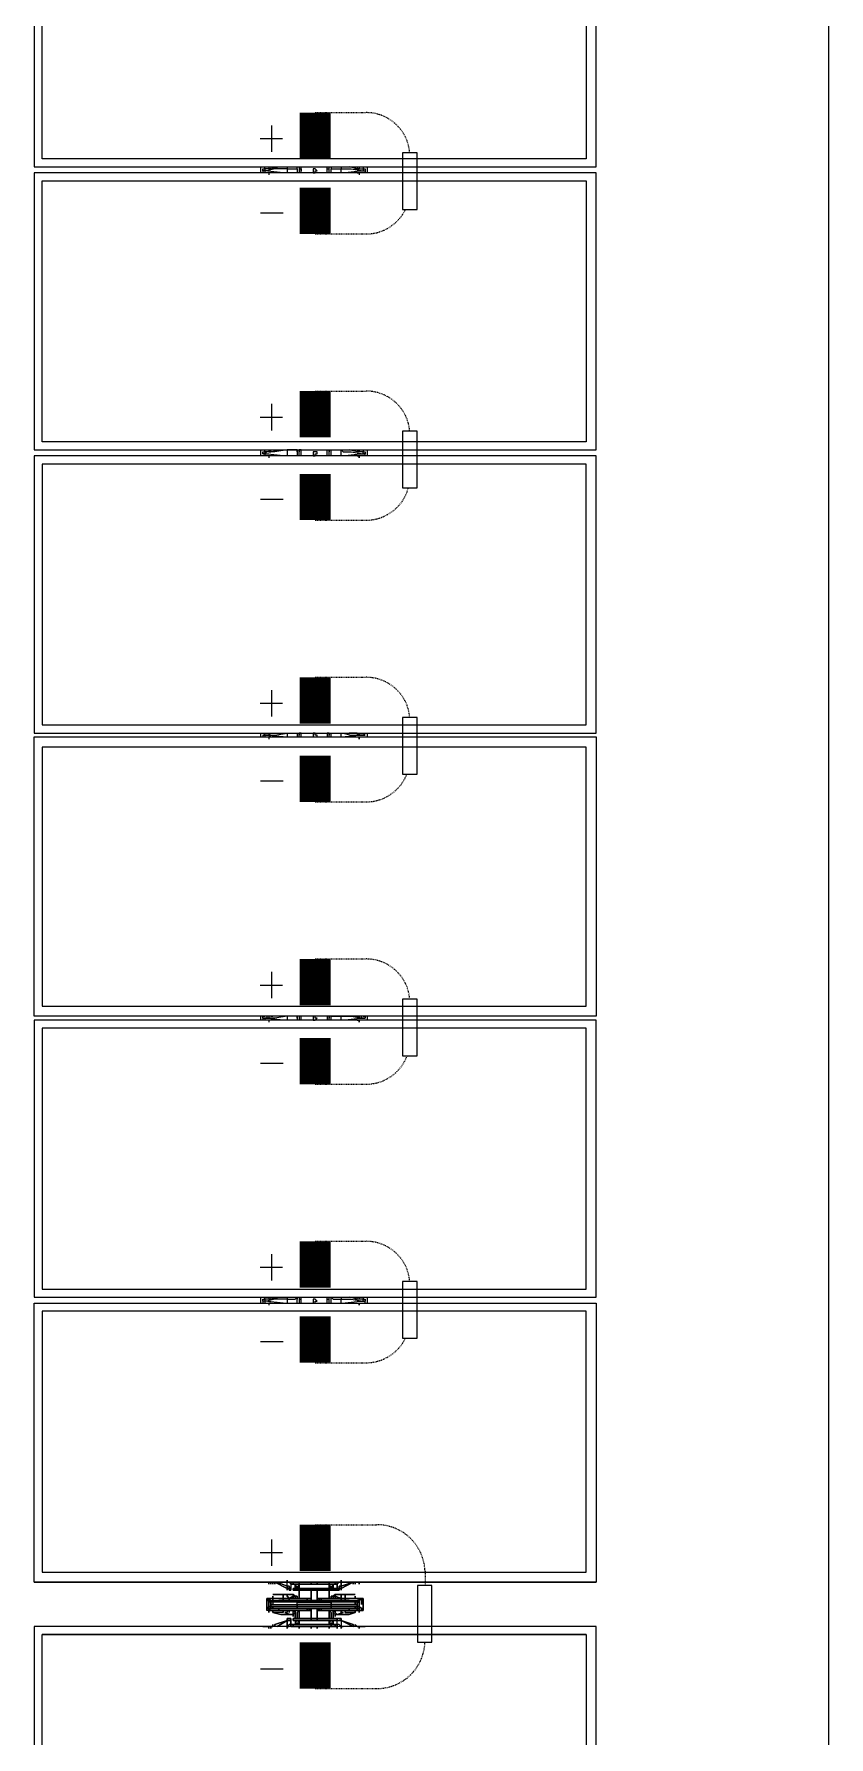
# Model space of a CAD drawing. Header units: feet. Extents: x -13743 to 68376, y -48 to 67763.
# Drawn here: x 1150 to 1278, y 65699.2 to 65973.5 of the extents above; entities that cross this region are included whole.
import ezdxf
from ezdxf.lldxf.tags import DXFTag

# ---------------------------------------------------------------- set-up
doc = ezdxf.new("R2010")
doc.units = ezdxf.units.FT
doc.header["$MEASUREMENT"] = 0
doc.linetypes.add('HIDDEN', pattern=[0.375, 0.25, -0.125])
for name, color, linetype in [('E-DC HARNESS-NEG', 170, 'DC HARNESS CABLE'), ('E-HARN-COMP', 8, 'Continuous'), ('E-TRNK-CABL-NEG', 6, 'HIDDEN'), ('E-TRUNK-CABLE-POS', 6, 'HIDDEN'), ('Polarity-Text', 7, 'Continuous')]:
    doc.layers.add(name, color=color, linetype=linetype)
doc.styles.get("Standard").update_dxf_attribs({"font": 'arial.ttf'})
tags = doc.linetypes.add('DC HARNESS CABLE', pattern='A,0.5,-0.2,["DH",Standard,S=0.1,R=0,X=-0.1,Y=-0.05],-0.2', length=0.9).pattern_tags.tags
tags[6] = DXFTag(74, 10)

# ---------------------------------------------------------------- blocks, each defined once
blk = doc.blocks.new('A$Cc93f9aa1')
at = {"lineweight": 5}
for points in [[(2.8982, 0.4666), (2.6682, 0.4666), (2.6682, 0), (2.8982, 0)], [(2.9032, 0), (3.1332, 0), (3.1332, 0.4666), (2.9032, 0.4666)], [(3.1382, 0), (3.3682, 0), (3.3682, 0.4666), (3.1382, 0.4666)], [(3.6032, 0.4666), (3.6032, 0), (3.3715, 0), (3.3715, 0.4666)], [(3.8365, 0.4666), (3.6065, 0.4666), (3.6065, 0), (3.8365, 0)], [(4.0732, 0), (3.8415, 0), (3.8415, 0.4666), (4.0732, 0.4666)], [(4.1098, 0), (4.3398, 0), (4.3398, 0.4666), (4.1098, 0.4666)], [(2.6749, 0.4583), (2.8915, 0.4583), (2.8915, 0.0067), (2.6749, 0.0067)], [(2.9099, 0.4583), (3.1265, 0.4583), (3.1265, 0.0067), (2.9099, 0.0067)], [(3.3615, 0.0067), (3.3615, 0.4583), (3.1449, 0.4583), (3.1449, 0.0067)], [(3.5949, 0.4583), (3.3799, 0.4583), (3.3799, 0.0067), (3.5949, 0.0067)], [(3.8298, 0.0067), (3.8298, 0.4583), (3.6132, 0.4583), (3.6132, 0.0067)], [(4.0648, 0.0067), (4.0648, 0.4583), (3.8482, 0.4583), (3.8482, 0.0067)], [(4.1165, 0.4583), (4.3332, 0.4583), (4.3332, 0.0067), (4.1165, 0.0067)], [(3.3699, 0.275), (3.3699, 0.2733)], [(4.0732, 0.2667), (4.0732, 0.27), (4.0732, 0.275), (4.0732, 0.27)], [(4.0948, 0.2683), (4.0965, 0.2683), (4.0948, 0.2683), (4.0932, 0.2683), (4.0932, 0.27), (4.0948, 0.27), (4.0965, 0.27), (4.0948, 0.27), (4.0948, 0.2683), (4.0932, 0.2683), (4.0915, 0.2683), (4.0898, 0.2683), (4.0898, 0.27), (4.0882, 0.27), (4.0865, 0.27), (4.0882, 0.27), (4.0898, 0.27), (4.0898, 0.2683), (4.0915, 0.2683), (4.0915, 0.2667), (4.0915, 0.2467), (4.0898, 0.2467), (4.0898, 0.2183), (4.0882, 0.2183), (4.0882, 0.2467), (4.0882, 0.2183), (4.0898, 0.2183), (4.0898, 0.2467), (4.0915, 0.2467), (4.0915, 0.2667), (4.0898, 0.2667), (4.0915, 0.2667), (4.0915, 0.2683), (4.0898, 0.2683), (4.0882, 0.2683), (4.0882, 0.27), (4.0865, 0.27), (4.0865, 0.2733), (4.0865, 0.2717), (4.0882, 0.27), (4.0865, 0.27), (4.0882, 0.27), (4.0898, 0.27), (4.0915, 0.27), (4.0898, 0.27), (4.0882, 0.27), (4.0865, 0.2717), (4.0882, 0.2717), (4.0865, 0.2717), (4.0882, 0.2717), (4.0898, 0.2717), (4.0915, 0.2717), (4.0898, 0.2717), (4.0882, 0.2717), (4.0865, 0.2717), (4.0865, 0.2733), (4.0865, 0.27), (4.0882, 0.27), (4.0882, 0.2683), (4.0898, 0.2683), (4.0915, 0.2683), (4.0932, 0.2683), (4.0948, 0.2683), (4.0948, 0.27), (4.0932, 0.27), (4.0948, 0.2717), (4.0965, 0.2717), (4.0948, 0.2717), (4.0948, 0.2733), (4.0965, 0.2733), (4.0948, 0.2733), (4.0948, 0.2717), (4.0932, 0.27), (4.0948, 0.27), (4.0932, 0.27), (4.0915, 0.27), (4.0898, 0.27), (4.0915, 0.27), (4.0932, 0.27), (4.0948, 0.27), (4.0965, 0.27), (4.0965, 0.2733), (4.0948, 0.2733), (4.0898, 0.2733), (4.0865, 0.2733), (4.0882, 0.2733), (4.0865, 0.2733), (4.0898, 0.2733), (4.0948, 0.2733), (4.0965, 0.2733), (4.0965, 0.27), (4.0982, 0.27), (4.0965, 0.27), (4.0948, 0.27), (4.0932, 0.27), (4.0948, 0.27), (4.0965, 0.27), (4.0965, 0.2617), (4.0948, 0.2617), (4.0965, 0.2617), (4.0965, 0.2383), (4.0948, 0.2383), (4.0965, 0.2383), (4.0965, 0.2367), (4.0948, 0.235), (4.0965, 0.235), (4.0948, 0.235), (4.1032, 0.235), (4.1048, 0.235), (4.1032, 0.235), (4.1032, 0.23), (4.1032, 0.235), (4.0948, 0.235), (4.0965, 0.235), (4.0948, 0.235), (4.0965, 0.2367), (4.0965, 0.2383), (4.0965, 0.2617), (4.0965, 0.27), (4.0948, 0.27), (4.0965, 0.27), (4.0948, 0.27), (4.0932, 0.27), (4.0932, 0.2683)], [(4.0865, 0.2383), (4.0882, 0.2383), (4.0865, 0.2383), (4.0865, 0.2617), (4.0865, 0.27), (4.0865, 0.2617)], [(4.0965, 0.2717), (4.0948, 0.2717)], [(4.1098, 0.27), (4.1098, 0.2683), (4.1082, 0.2667), (4.1098, 0.2683), (4.1098, 0.27), (4.1098, 0.275)], [(4.0748, 0.2517), (4.0748, 0.25), (4.0732, 0.25), (4.0732, 0.2517), (4.0748, 0.2517), (4.0732, 0.2533), (4.0732, 0.255), (4.0765, 0.255), (4.0782, 0.255), (4.0732, 0.265), (4.0782, 0.255), (4.0765, 0.255), (4.0765, 0.2533), (4.0782, 0.2533), (4.0782, 0.2517)], [(4.0732, 0.2517), (4.0732, 0.25), (4.0748, 0.25), (4.0748, 0.2517), (4.0782, 0.2517), (4.0782, 0.2533), (4.0765, 0.2533), (4.0765, 0.255), (4.0732, 0.255), (4.0732, 0.2533), (4.0748, 0.2517)], [(4.0782, 0.2517), (4.0798, 0.2517), (4.0798, 0.2533), (4.0782, 0.2533), (4.0782, 0.255), (4.0798, 0.255), (4.0782, 0.255), (4.0782, 0.2533), (4.0765, 0.2533), (4.0782, 0.2533), (4.0782, 0.255), (4.0782, 0.2533), (4.0798, 0.2533), (4.0798, 0.2517), (4.0782, 0.2517), (4.0798, 0.2517), (4.0798, 0.215), (4.0782, 0.215), (4.0798, 0.215), (4.0798, 0.2517)], [(4.0832, 0.2667), (4.0832, 0.2583), (4.0832, 0.2567), (4.0832, 0.255), (4.0865, 0.255), (4.0832, 0.255), (4.0832, 0.2567), (4.0832, 0.2583), (4.0865, 0.2583), (4.0865, 0.2667), (4.0865, 0.2583), (4.0865, 0.255), (4.0848, 0.25), (4.0832, 0.25), (4.0832, 0.2567), (4.0832, 0.25), (4.0848, 0.25), (4.0865, 0.255), (4.0865, 0.2583), (4.0832, 0.2583)], [(4.0832, 0.2667), (4.0832, 0.25)], [(4.0832, 0.2517), (4.0832, 0.25), (4.0832, 0.26), (4.0832, 0.25)], [(4.0865, 0.2667), (4.0848, 0.2667)], [(4.0898, 0.2683), (4.0898, 0.2467), (4.0882, 0.2467), (4.0882, 0.2683)], [(4.0898, 0.2683), (4.0898, 0.2467), (4.0882, 0.2467), (4.0882, 0.2683)], [(4.0898, 0.2617), (4.0882, 0.2617)], [(4.0898, 0.2617), (4.0882, 0.2617)], [(4.0932, 0.2183), (4.0932, 0.2467), (4.0948, 0.2467), (4.0948, 0.2683), (4.0932, 0.2683), (4.0932, 0.2467), (4.0915, 0.2467), (4.0915, 0.2183), (4.0932, 0.2183), (4.0932, 0.1967), (4.0915, 0.1967), (4.0898, 0.1967), (4.0915, 0.1967), (4.0932, 0.1967), (4.0948, 0.1967), (4.0932, 0.1967), (4.0948, 0.1967), (4.0932, 0.1967), (4.0932, 0.2183), (4.0915, 0.2183), (4.0915, 0.2467), (4.0932, 0.2467), (4.0932, 0.2683), (4.0948, 0.2683), (4.0948, 0.2467), (4.0932, 0.2467), (4.0932, 0.2183), (4.0948, 0.2183), (4.0948, 0.2467), (4.0948, 0.2183)], [(4.0948, 0.2667), (4.0932, 0.2667)], [(4.0965, 0.2617), (4.0948, 0.2617)], [(4.0965, 0.255), (4.0965, 0.2583), (4.0982, 0.2583), (4.0982, 0.2667), (4.0965, 0.2667), (4.0982, 0.2667), (4.0982, 0.2583), (4.0965, 0.2583), (4.0965, 0.2667), (4.0965, 0.2583), (4.0965, 0.255), (4.0982, 0.255), (4.0982, 0.2567), (4.0998, 0.2517), (4.0982, 0.2567), (4.0982, 0.255)], [(4.0965, 0.255), (4.0965, 0.25), (4.0965, 0.2483), (4.0982, 0.25), (4.0965, 0.2483), (4.0965, 0.25), (4.0982, 0.25), (4.0998, 0.2517), (4.0982, 0.25), (4.0965, 0.25)], [(4.0998, 0.25), (4.0998, 0.2617), (4.0982, 0.2667), (4.0998, 0.2617), (4.0998, 0.25), (4.0998, 0.2517)], [(4.0998, 0.25), (4.0998, 0.26), (4.0998, 0.25), (4.0982, 0.2483), (4.0998, 0.25), (4.1015, 0.25)], [(4.0998, 0.2567), (4.0998, 0.2583)], [(4.1048, 0.255), (4.1032, 0.255), (4.1048, 0.255), (4.1048, 0.2533), (4.1048, 0.255), (4.1032, 0.255)], [(4.1048, 0.215), (4.1032, 0.215), (4.1032, 0.2517), (4.1048, 0.2517), (4.1032, 0.2517), (4.1032, 0.255), (4.1032, 0.2517), (4.1048, 0.2517), (4.1032, 0.2517), (4.1032, 0.215)], [(4.1048, 0.2533), (4.1048, 0.255), (4.1082, 0.265), (4.1048, 0.255), (4.1098, 0.255), (4.1082, 0.2533), (4.1082, 0.2517), (4.1048, 0.2517), (4.1048, 0.2533), (4.1048, 0.255), (4.1098, 0.255), (4.1082, 0.2533), (4.1082, 0.2517), (4.1048, 0.2517)], [(4.0748, 0.215), (4.0748, 0.2133), (4.0748, 0.215), (4.0732, 0.215), (4.0732, 0.25), (4.0732, 0.215)], [(4.0748, 0.245), (4.0732, 0.245), (4.0748, 0.245), (4.0765, 0.245), (4.0782, 0.2467), (4.0782, 0.2483), (4.0765, 0.2483), (4.0748, 0.2483), (4.0748, 0.2467)], [(4.0765, 0.2483), (4.0748, 0.2467), (4.0765, 0.245), (4.0782, 0.2467)], [(4.0748, 0.2467), (4.0748, 0.2483), (4.0765, 0.2483), (4.0782, 0.2483), (4.0782, 0.2467), (4.0765, 0.245), (4.0748, 0.245)], [(4.0765, 0.2483), (4.0748, 0.2467), (4.0765, 0.245), (4.0782, 0.2467)], [(4.0765, 0.245), (4.0748, 0.245), (4.0748, 0.2467), (4.0748, 0.2483), (4.0765, 0.2483), (4.0782, 0.2483), (4.0782, 0.2467), (4.0782, 0.245), (4.0765, 0.245), (4.0782, 0.245), (4.0782, 0.2467), (4.0765, 0.2467), (4.0782, 0.2467), (4.0765, 0.2467), (4.0782, 0.2467), (4.0765, 0.2467), (4.0782, 0.2467), (4.0765, 0.2467), (4.0782, 0.2467), (4.0765, 0.2467), (4.0782, 0.2467), (4.0765, 0.2467), (4.0782, 0.2467), (4.0765, 0.2467), (4.0782, 0.2467), (4.0765, 0.2467), (4.0782, 0.2467), (4.0782, 0.2483), (4.0765, 0.2483), (4.0748, 0.2483), (4.0748, 0.2467), (4.0748, 0.245)], [(4.0782, 0.2467), (4.0765, 0.2467)], [(4.0798, 0.245), (4.0865, 0.245)], [(4.0848, 0.25), (4.0832, 0.25), (4.0848, 0.2483), (4.0832, 0.25), (4.0848, 0.2483)], [(4.0848, 0.2483), (4.0848, 0.2467), (4.0865, 0.2467), (4.0848, 0.2467), (4.0848, 0.2483), (4.0865, 0.2483), (4.0848, 0.2483), (4.0865, 0.2483)], [(4.0998, 0.25), (4.0982, 0.2483), (4.0965, 0.2483), (4.1032, 0.2483), (4.0965, 0.2483), (4.0982, 0.2483), (4.0998, 0.2483), (4.0982, 0.2483)], [(4.0965, 0.2483), (4.0982, 0.2483)], [(4.1032, 0.2467), (4.0982, 0.2467), (4.0965, 0.245), (4.1032, 0.245), (4.0965, 0.245), (4.0982, 0.2467)], [(4.1065, 0.2483), (4.1048, 0.2467), (4.1065, 0.245), (4.1082, 0.2467)], [(4.1048, 0.2467), (4.1048, 0.2483), (4.1065, 0.2483), (4.1082, 0.2483), (4.1082, 0.2467), (4.1065, 0.245), (4.1048, 0.245), (4.1048, 0.2467), (4.1048, 0.2483), (4.1048, 0.2467), (4.1048, 0.245), (4.1065, 0.245), (4.1082, 0.2467), (4.1082, 0.2483), (4.1065, 0.2483), (4.1048, 0.2483)], [(4.1065, 0.2483), (4.1048, 0.2467), (4.1065, 0.245), (4.1082, 0.2467)], [(4.1115, 0.2517), (4.1098, 0.2517), (4.1098, 0.25), (4.1098, 0.2517), (4.1082, 0.2517), (4.1098, 0.2517)], [(4.1082, 0.25), (4.1082, 0.2517), (4.1082, 0.25), (4.1098, 0.25), (4.1098, 0.215), (4.1082, 0.215), (4.1098, 0.215), (4.1098, 0.25)], [(4.1115, 0.245), (4.1098, 0.245)], [(2.9015, 0.235), (2.8999, 0.2333), (2.8999, 0.2317), (2.9032, 0.2317), (2.9032, 0.2333), (2.9015, 0.2333)], [(3.1365, 0.235), (3.1349, 0.235), (3.1349, 0.2317), (3.1382, 0.2317), (3.1382, 0.2333), (3.1365, 0.2333)], [(3.3715, 0.235), (3.3699, 0.235), (3.3699, 0.2333), (3.3682, 0.2333), (3.3682, 0.2317), (3.3699, 0.2317), (3.3715, 0.2317), (3.3715, 0.2333)], [(3.6049, 0.235), (3.6049, 0.2333), (3.6032, 0.2333), (3.6032, 0.2317), (3.6049, 0.2317), (3.6065, 0.2317), (3.6065, 0.2333)], [(3.8398, 0.235), (3.8382, 0.2333), (3.8382, 0.2317), (3.8415, 0.2317), (3.8415, 0.2333), (3.8398, 0.2333)], [(4.0748, 0.235), (4.0732, 0.235)], [(4.0748, 0.235), (4.0732, 0.235)], [(4.0748, 0.23), (4.0732, 0.23)], [(4.0748, 0.23), (4.0732, 0.23)], [(4.0798, 0.235), (4.0882, 0.235), (4.0865, 0.235), (4.0882, 0.235), (4.0798, 0.235), (4.0798, 0.23)], [(4.0882, 0.23), (4.0798, 0.23), (4.0882, 0.23), (4.0865, 0.23), (4.0882, 0.23), (4.0865, 0.23)], [(4.0865, 0.2383), (4.0865, 0.2367), (4.0865, 0.235), (4.0882, 0.235), (4.0865, 0.235), (4.0865, 0.2383), (4.0865, 0.2367), (4.0882, 0.2367), (4.0865, 0.2367), (4.0865, 0.235), (4.0882, 0.235), (4.0865, 0.235)], [(4.0865, 0.23), (4.0882, 0.23), (4.0865, 0.23), (4.0865, 0.2267), (4.0865, 0.23), (4.0865, 0.2267)], [(4.0865, 0.2267), (4.0865, 0.2033), (4.0865, 0.195), (4.0865, 0.2033), (4.0865, 0.2267), (4.0882, 0.2267)], [(4.0965, 0.2367), (4.0965, 0.235), (4.0982, 0.235), (4.0965, 0.235), (4.0965, 0.2367), (4.0948, 0.2367), (4.0965, 0.2367), (4.0965, 0.2383), (4.0965, 0.2367), (4.0948, 0.2367)], [(4.1048, 0.23), (4.1032, 0.23), (4.0948, 0.23), (4.0965, 0.23), (4.0948, 0.23), (4.0965, 0.23), (4.0965, 0.2267), (4.0965, 0.2283), (4.0948, 0.23), (4.1032, 0.23)], [(4.0965, 0.2267), (4.0965, 0.23), (4.0948, 0.23), (4.0965, 0.2283)], [(4.0965, 0.23), (4.0948, 0.23)], [(4.0965, 0.2267), (4.0948, 0.2267), (4.0965, 0.2267), (4.0965, 0.2033), (4.0948, 0.2033), (4.0965, 0.2033)], [(4.0982, 0.23), (4.0965, 0.23)], [(4.1115, 0.235), (4.1098, 0.235)], [(4.1115, 0.235), (4.1098, 0.235)], [(4.1115, 0.23), (4.1098, 0.23)], [(4.1115, 0.23), (4.1098, 0.23)], [(4.0748, 0.2167), (4.0765, 0.2167), (4.0782, 0.2183), (4.0782, 0.22), (4.0765, 0.22), (4.0748, 0.22), (4.0732, 0.22), (4.0748, 0.22), (4.0748, 0.2183), (4.0748, 0.22), (4.0748, 0.2183), (4.0748, 0.2167), (4.0765, 0.2167)], [(4.0732, 0.215), (4.0732, 0.2133)], [(4.0765, 0.2117), (4.0765, 0.21), (4.0782, 0.21), (4.0732, 0.2), (4.0782, 0.21), (4.0765, 0.21), (4.0732, 0.21), (4.0732, 0.2117), (4.0748, 0.2133), (4.0782, 0.2133), (4.0765, 0.2117), (4.0765, 0.21), (4.0732, 0.21), (4.0732, 0.2117), (4.0748, 0.2133), (4.0782, 0.2133)], [(4.0765, 0.22), (4.0748, 0.2183), (4.0765, 0.2167), (4.0782, 0.2183)], [(4.0765, 0.22), (4.0748, 0.2183), (4.0765, 0.2167), (4.0782, 0.2183)], [(4.0765, 0.22), (4.0748, 0.22), (4.0765, 0.22), (4.0782, 0.22), (4.0782, 0.2183), (4.0782, 0.2167), (4.0765, 0.2167), (4.0782, 0.2167), (4.0782, 0.2183), (4.0765, 0.2183), (4.0782, 0.2183), (4.0765, 0.2183), (4.0782, 0.2183), (4.0765, 0.2183), (4.0782, 0.2183), (4.0765, 0.2183), (4.0782, 0.2183), (4.0765, 0.2183), (4.0782, 0.2183), (4.0765, 0.2183), (4.0782, 0.2183), (4.0765, 0.2183), (4.0782, 0.2183), (4.0765, 0.2183), (4.0782, 0.2183), (4.0782, 0.22), (4.0765, 0.22), (4.0748, 0.22), (4.0748, 0.2183), (4.0748, 0.2167), (4.0748, 0.2183), (4.0748, 0.2167), (4.0765, 0.2167), (4.0782, 0.2183), (4.0782, 0.22)], [(4.0782, 0.2183), (4.0765, 0.2183)], [(4.0782, 0.2133), (4.0798, 0.2133), (4.0798, 0.2117), (4.0782, 0.2117), (4.0782, 0.21), (4.0782, 0.2117), (4.0798, 0.2117), (4.0798, 0.2133)], [(4.0865, 0.22), (4.0798, 0.22)], [(4.0832, 0.2133), (4.0832, 0.2083), (4.0832, 0.2133), (4.0832, 0.215), (4.0848, 0.215), (4.0848, 0.2167), (4.0832, 0.215), (4.0832, 0.2133), (4.0832, 0.215), (4.0848, 0.215), (4.0865, 0.2117), (4.0848, 0.21), (4.0832, 0.21), (4.0832, 0.2083), (4.0832, 0.2067), (4.0832, 0.2083), (4.0832, 0.21), (4.0848, 0.21), (4.0865, 0.2117), (4.0848, 0.215), (4.0848, 0.2167), (4.0832, 0.215), (4.0848, 0.2167), (4.0832, 0.215), (4.0832, 0.205), (4.0832, 0.215)], [(4.0865, 0.2167), (4.0848, 0.2167), (4.0832, 0.215), (4.0832, 0.205), (4.0832, 0.215), (4.0848, 0.2167), (4.0865, 0.2167), (4.0848, 0.2167), (4.0865, 0.2167), (4.0848, 0.2167), (4.0865, 0.2167), (4.0848, 0.2167)], [(4.0865, 0.2183), (4.0848, 0.2183), (4.0848, 0.2167), (4.0848, 0.2183)], [(4.0932, 0.195), (4.0932, 0.1967), (4.0948, 0.1967), (4.0948, 0.2183), (4.0948, 0.1967), (4.0932, 0.1967), (4.0932, 0.195), (4.0948, 0.195)], [(4.0982, 0.2183), (4.1032, 0.2183), (4.0982, 0.2183), (4.0965, 0.22), (4.1032, 0.22), (4.0965, 0.22)], [(4.0965, 0.215), (4.0965, 0.2167), (4.1032, 0.2167), (4.0965, 0.2167)], [(4.0965, 0.2167), (4.0982, 0.215), (4.0965, 0.2167), (4.0982, 0.2167)], [(4.0998, 0.2167), (4.0982, 0.2167), (4.0998, 0.215), (4.0982, 0.2167), (4.0965, 0.2167), (4.0982, 0.2167)], [(4.0982, 0.1983), (4.0965, 0.1983), (4.0982, 0.1983), (4.0998, 0.205), (4.0998, 0.215), (4.0998, 0.2133), (4.0998, 0.215), (4.0998, 0.205)], [(4.0982, 0.2083), (4.0998, 0.2133), (4.0998, 0.215), (4.0965, 0.215), (4.0965, 0.2117), (4.0965, 0.21), (4.0982, 0.21)], [(4.0982, 0.2083), (4.0998, 0.2133), (4.0998, 0.215), (4.0965, 0.215), (4.0965, 0.2117), (4.0965, 0.21), (4.0982, 0.21)], [(4.0982, 0.2167), (4.0998, 0.215)], [(4.0998, 0.215), (4.0998, 0.205), (4.0998, 0.215), (4.1015, 0.215)], [(4.1048, 0.2133), (4.1032, 0.2133), (4.1032, 0.21), (4.1048, 0.21), (4.1048, 0.2117), (4.1048, 0.2133), (4.1048, 0.2117), (4.1048, 0.21), (4.1032, 0.21), (4.1032, 0.2133), (4.1048, 0.2133), (4.1082, 0.2133), (4.1082, 0.215), (4.1082, 0.2133)], [(4.1048, 0.22), (4.1048, 0.2183), (4.1048, 0.2167), (4.1065, 0.2167), (4.1082, 0.2183), (4.1082, 0.22), (4.1065, 0.22)], [(4.1065, 0.22), (4.1048, 0.2183), (4.1065, 0.2167), (4.1082, 0.2183)], [(4.1048, 0.22), (4.1048, 0.2183), (4.1048, 0.2167), (4.1048, 0.2183), (4.1048, 0.22), (4.1065, 0.22)], [(4.1065, 0.22), (4.1048, 0.2183), (4.1065, 0.2167), (4.1082, 0.2183)], [(4.1048, 0.21), (4.1098, 0.21), (4.1082, 0.2117), (4.1082, 0.2133), (4.1098, 0.2133), (4.1098, 0.215), (4.1098, 0.2133), (4.1082, 0.2133), (4.1082, 0.2117), (4.1098, 0.21), (4.1048, 0.21), (4.1082, 0.2)], [(4.1082, 0.22), (4.1082, 0.2183), (4.1082, 0.22), (4.1065, 0.22)], [(4.1082, 0.2183), (4.1065, 0.2183)], [(4.1082, 0.2183), (4.1065, 0.2183)], [(4.1115, 0.22), (4.1098, 0.22)], [(4.0732, 0.1967), (4.0732, 0.1983)], [(4.0798, 0.21), (4.0782, 0.21), (4.0782, 0.2117), (4.0765, 0.2117), (4.0782, 0.2117), (4.0782, 0.21)], [(4.0832, 0.1983), (4.0832, 0.205), (4.0832, 0.1983), (4.0832, 0.2067), (4.0865, 0.2067), (4.0865, 0.1983), (4.0848, 0.1983), (4.0865, 0.1983), (4.0865, 0.2067), (4.0832, 0.2067)], [(4.0865, 0.21), (4.0865, 0.2067)], [(4.0882, 0.1983), (4.0865, 0.1983)], [(4.0898, 0.2033), (4.0882, 0.2033)], [(4.0898, 0.2033), (4.0882, 0.2033)], [(4.0915, 0.1983), (4.0915, 0.1967), (4.0898, 0.1967), (4.0915, 0.1967)], [(4.0948, 0.195), (4.0948, 0.1967), (4.0948, 0.195), (4.0965, 0.195), (4.0965, 0.1933), (4.0948, 0.1933), (4.0965, 0.1933), (4.0948, 0.1933), (4.0948, 0.195), (4.0965, 0.195), (4.0965, 0.2033), (4.0965, 0.195), (4.0982, 0.195), (4.0965, 0.195), (4.0965, 0.1933), (4.0948, 0.1933), (4.0932, 0.195), (4.0915, 0.195), (4.0932, 0.195), (4.0948, 0.195), (4.0932, 0.195)], [(4.0948, 0.1983), (4.0932, 0.1983)], [(4.0965, 0.2033), (4.0948, 0.2033)], [(4.0965, 0.2067), (4.0965, 0.21)], [(4.0982, 0.1983), (4.0965, 0.1983), (4.0965, 0.2067), (4.0982, 0.2067)], [(4.0982, 0.1983), (4.0965, 0.1983), (4.0965, 0.2067), (4.0982, 0.2067)], [(4.0998, 0.2067), (4.0998, 0.2083)], [(4.1032, 0.21), (4.1048, 0.21), (4.1048, 0.2117), (4.1048, 0.21)], [(4.1082, 0.1983), (4.1098, 0.1983), (4.1098, 0.1967), (4.1098, 0.1983)], [(4.0732, 0.19), (4.0732, 0.195)], [(4.0932, 0.1933), (4.0882, 0.1933), (4.0865, 0.1933), (4.0882, 0.1933), (4.0865, 0.1933), (4.0865, 0.195), (4.0882, 0.195), (4.0882, 0.1967), (4.0882, 0.195), (4.0865, 0.195), (4.0865, 0.1933), (4.0882, 0.1933)], [(4.0965, 0.195), (4.0948, 0.195), (4.0948, 0.1933), (4.0965, 0.1933), (4.0948, 0.1933), (4.0932, 0.195), (4.0948, 0.195), (4.0932, 0.195), (4.0948, 0.195), (4.0948, 0.1967)], [(4.1098, 0.19), (4.1098, 0.195)]]:
    blk.add_lwpolyline(points, close=True, dxfattribs=at)
for points in [[(4.0732, 0), (4.0732, 0.4666)], [(4.1098, 0.4666), (4.1098, 0)], [(4.0648, 0.0067), (4.0648, 0.4583)], [(4.1165, 0.4583), (4.1165, 0.0067)], [(2.9032, 0.2767), (2.8982, 0.2767)], [(2.8982, 0.255), (2.8999, 0.255), (2.8999, 0.2633), (2.9015, 0.2733)], [(2.8999, 0.2683), (2.8999, 0.27), (2.8999, 0.2733), (2.9015, 0.2733), (2.9015, 0.275), (2.9032, 0.275)], [(2.9015, 0.27), (2.9015, 0.2733), (2.9015, 0.275)], [(3.1382, 0.2767), (3.1332, 0.2767)], [(3.1382, 0.275), (3.1365, 0.275), (3.1365, 0.2733), (3.1349, 0.2733), (3.1349, 0.27), (3.1332, 0.2683)], [(3.1349, 0.255), (3.1332, 0.255), (3.1349, 0.2567), (3.1349, 0.2633), (3.1365, 0.2733)], [(3.1365, 0.27), (3.1365, 0.2733), (3.1365, 0.275)], [(3.3715, 0.2767), (3.3682, 0.2767)], [(3.3699, 0.255), (3.3682, 0.255), (3.3682, 0.2567), (3.3699, 0.2633), (3.3699, 0.2733), (3.3699, 0.27), (3.3682, 0.2683)], [(3.3715, 0.27), (3.3715, 0.2733)], [(3.6065, 0.2767), (3.6032, 0.2767)], [(3.6049, 0.27), (3.6049, 0.2733), (3.6049, 0.275), (3.6049, 0.2733), (3.6049, 0.2717), (3.6032, 0.2717), (3.6032, 0.2683)], [(3.6049, 0.255), (3.6032, 0.255), (3.6032, 0.2633), (3.6049, 0.2733)], [(3.8415, 0.2767), (3.8365, 0.2767)], [(3.8365, 0.255), (3.8382, 0.255), (3.8382, 0.2633), (3.8398, 0.2733)], [(3.8415, 0.275), (3.8398, 0.275), (3.8398, 0.2733), (3.8382, 0.2733), (3.8382, 0.27), (3.8382, 0.2683)], [(3.8398, 0.27), (3.8398, 0.2733), (3.8398, 0.275)], [(4.0882, 0.27), (4.0898, 0.27), (4.0882, 0.27)], [(4.0882, 0.27), (4.0898, 0.27), (4.0882, 0.27)], [(4.0948, 0.27), (4.0948, 0.27)], [(4.0948, 0.27), (4.0948, 0.27)], [(2.8982, 0.2467), (2.8999, 0.2467), (2.8999, 0.255)], [(3.1349, 0.2467), (3.1332, 0.2467), (3.1332, 0.255)], [(3.3699, 0.2467), (3.3682, 0.2467), (3.3682, 0.255)], [(3.6049, 0.2467), (3.6032, 0.2467), (3.6032, 0.255)], [(3.8398, 0.2467), (3.8382, 0.2467), (3.8365, 0.2467), (3.8382, 0.2483), (3.8382, 0.255)], [(4.0732, 0.2667), (4.0732, 0.2667)], [(4.0732, 0.2667), (4.0732, 0.2667)], [(4.0832, 0.26), (4.0832, 0.26)], [(4.0832, 0.26), (4.0832, 0.26)], [(4.0982, 0.26), (4.0982, 0.26)], [(4.0982, 0.26), (4.0982, 0.26)], [(4.1098, 0.2667), (4.1098, 0.2667)], [(4.1098, 0.2667), (4.1098, 0.2667)], [(2.9032, 0.245), (2.8999, 0.245), (2.8982, 0.245)], [(2.9032, 0.2433), (2.8999, 0.2433), (2.8982, 0.2433)], [(2.9032, 0.2467), (2.8999, 0.2467)], [(2.8999, 0.2433), (2.8999, 0.245)], [(3.1382, 0.2467), (3.1332, 0.2467)], [(3.1382, 0.245), (3.1332, 0.245), (3.1349, 0.245)], [(3.1382, 0.2433), (3.1349, 0.2433), (3.1332, 0.2433), (3.1332, 0.245)], [(3.3715, 0.2467), (3.3682, 0.2467)], [(3.3715, 0.245), (3.3682, 0.245), (3.3699, 0.245)], [(3.3682, 0.245), (3.3682, 0.2433), (3.3715, 0.2433)], [(3.6065, 0.2467), (3.6032, 0.2467)], [(3.6065, 0.245), (3.6032, 0.245), (3.6049, 0.245)], [(3.6032, 0.245), (3.6032, 0.2433), (3.6065, 0.2433)], [(3.8415, 0.2467), (3.8365, 0.2467)], [(3.8415, 0.245), (3.8382, 0.245), (3.8365, 0.245)], [(3.8415, 0.2433), (3.8382, 0.2433), (3.8365, 0.2433)], [(3.8382, 0.2433), (3.8382, 0.245)], [(4.0748, 0.2483), (4.0748, 0.2483)], [(4.0748, 0.2483), (4.0748, 0.2483)], [(4.0748, 0.2467), (4.0748, 0.2467)], [(4.0748, 0.2467), (4.0748, 0.2467)], [(4.0748, 0.245), (4.0748, 0.245)], [(4.0748, 0.245), (4.0748, 0.245)], [(4.0765, 0.2483), (4.0765, 0.2483)], [(4.0765, 0.2483), (4.0765, 0.2483)], [(4.0765, 0.245), (4.0782, 0.245)], [(4.0765, 0.245), (4.0765, 0.245)], [(4.0765, 0.245), (4.0782, 0.245)], [(4.0765, 0.245), (4.0765, 0.245)], [(4.0782, 0.2517), (4.0782, 0.2517)], [(4.0782, 0.2517), (4.0782, 0.2517)], [(4.0782, 0.2483), (4.0782, 0.2483)], [(4.0782, 0.2483), (4.0782, 0.2483)], [(4.0782, 0.2467), (4.0782, 0.2467)], [(4.0782, 0.2467), (4.0782, 0.2467)], [(4.0782, 0.245), (4.0782, 0.245)], [(4.0782, 0.245), (4.0782, 0.245)], [(4.0798, 0.2517), (4.0798, 0.2517)], [(4.0798, 0.2517), (4.0798, 0.2517)], [(4.0832, 0.25), (4.0848, 0.2483)], [(4.0832, 0.25), (4.0848, 0.2483)], [(4.0832, 0.25), (4.0848, 0.2483)], [(4.0832, 0.25), (4.0848, 0.25)], [(4.0848, 0.2483), (4.0848, 0.25)], [(4.0865, 0.2483), (4.0848, 0.2483)], [(4.0865, 0.2483), (4.0848, 0.2483)], [(4.0848, 0.2483), (4.0865, 0.2483)], [(4.0848, 0.2483), (4.0865, 0.2483)], [(4.1032, 0.2517), (4.1032, 0.2517)], [(4.1032, 0.2517), (4.1032, 0.2517)], [(4.1048, 0.2483), (4.1065, 0.2483), (4.1082, 0.2483), (4.1082, 0.2467), (4.1082, 0.245), (4.1065, 0.245), (4.1048, 0.245), (4.1048, 0.2467), (4.1048, 0.245)], [(4.1048, 0.2483), (4.1048, 0.2483)], [(4.1048, 0.245), (4.1065, 0.245), (4.1082, 0.245), (4.1082, 0.2467), (4.1065, 0.2467), (4.1082, 0.2467), (4.1065, 0.2467), (4.1082, 0.2467), (4.1065, 0.2467), (4.1082, 0.2467), (4.1065, 0.2467), (4.1082, 0.2467), (4.1065, 0.2467), (4.1082, 0.2467), (4.1065, 0.2467), (4.1082, 0.2467), (4.1065, 0.2467), (4.1082, 0.2467), (4.1065, 0.2467), (4.1082, 0.2467), (4.1065, 0.2467), (4.1082, 0.2467), (4.1098, 0.2467), (4.1082, 0.2467), (4.1082, 0.2483), (4.1065, 0.2483), (4.1048, 0.2483)], [(4.1048, 0.2483), (4.1048, 0.2483)], [(4.1048, 0.2467), (4.1048, 0.2467)], [(4.1048, 0.2467), (4.1048, 0.2467)], [(4.1048, 0.245), (4.1048, 0.245)], [(4.1048, 0.245), (4.1048, 0.245)], [(4.1065, 0.2483), (4.1065, 0.2483)], [(4.1065, 0.2483), (4.1065, 0.2483)], [(4.1065, 0.245), (4.1065, 0.245)], [(4.1065, 0.245), (4.1065, 0.245)], [(4.1082, 0.2483), (4.1082, 0.2483)], [(4.1082, 0.2483), (4.1082, 0.2483)], [(4.1082, 0.2467), (4.1082, 0.2467)], [(4.1082, 0.2467), (4.1082, 0.2467)], [(4.1082, 0.245), (4.1082, 0.245)], [(4.1082, 0.245), (4.1082, 0.245)], [(4.0865, 0.23), (4.0882, 0.23)], [(4.0865, 0.23), (4.0882, 0.23)], [(4.0865, 0.23), (4.0882, 0.23)], [(4.0865, 0.23), (4.0882, 0.23)], [(4.0965, 0.23), (4.0982, 0.23)], [(4.0965, 0.23), (4.0982, 0.23)], [(2.9032, 0.2217), (2.8982, 0.2217)], [(2.8982, 0.22), (2.8999, 0.22), (2.9032, 0.22)], [(2.8999, 0.21), (2.8999, 0.2183), (2.8982, 0.2183)], [(2.8999, 0.22), (2.8999, 0.2217), (2.9015, 0.2217)], [(2.8999, 0.2183), (2.9032, 0.2183)], [(3.1382, 0.2217), (3.1349, 0.2217), (3.1332, 0.2217), (3.1332, 0.22)], [(3.1382, 0.22), (3.1332, 0.22), (3.1349, 0.22)], [(3.1349, 0.2183), (3.1332, 0.2183), (3.1332, 0.21), (3.1349, 0.2), (3.1349, 0.1933), (3.1365, 0.1917), (3.1382, 0.1917)], [(3.1332, 0.2183), (3.1382, 0.2183)], [(3.3715, 0.2217), (3.3682, 0.2217), (3.3682, 0.22)], [(3.3715, 0.22), (3.3682, 0.22), (3.3699, 0.22)], [(3.3699, 0.1917), (3.3699, 0.2), (3.3682, 0.21), (3.3682, 0.2183), (3.3699, 0.2183)], [(3.3682, 0.2183), (3.3715, 0.2183)], [(3.6065, 0.2217), (3.6032, 0.2217), (3.6032, 0.22), (3.6065, 0.22)], [(3.6049, 0.2183), (3.6032, 0.2183), (3.6032, 0.21), (3.6049, 0.2), (3.6049, 0.1917), (3.6065, 0.1917)], [(3.6032, 0.2183), (3.6065, 0.2183)], [(3.8415, 0.2217), (3.8382, 0.2217), (3.8365, 0.2217)], [(3.8365, 0.22), (3.8382, 0.22), (3.8415, 0.22)], [(3.8382, 0.21), (3.8382, 0.2167), (3.8365, 0.2183), (3.8382, 0.2183), (3.8365, 0.2183)], [(3.8382, 0.22), (3.8382, 0.2217)], [(3.8415, 0.2183), (3.8382, 0.2183)], [(4.0732, 0.2133), (4.0748, 0.2133), (4.0732, 0.2133)], [(4.0732, 0.2133), (4.0748, 0.2133), (4.0732, 0.2133)], [(4.0748, 0.22), (4.0748, 0.22)], [(4.0748, 0.22), (4.0748, 0.22)], [(4.0748, 0.2183), (4.0748, 0.2183)], [(4.0748, 0.2183), (4.0748, 0.2183)], [(4.0748, 0.2167), (4.0748, 0.2167)], [(4.0748, 0.2167), (4.0748, 0.2167)], [(4.0765, 0.22), (4.0765, 0.22)], [(4.0765, 0.22), (4.0765, 0.22)], [(4.0765, 0.2167), (4.0765, 0.2167)], [(4.0765, 0.2167), (4.0765, 0.2167)], [(4.0782, 0.22), (4.0782, 0.22)], [(4.0782, 0.22), (4.0782, 0.22)], [(4.0782, 0.2183), (4.0782, 0.2183)], [(4.0782, 0.2183), (4.0782, 0.2183)], [(4.0782, 0.2167), (4.0782, 0.2167)], [(4.0782, 0.2167), (4.0782, 0.2167)], [(4.0782, 0.215), (4.0782, 0.215)], [(4.0782, 0.215), (4.0782, 0.215)], [(4.0798, 0.215), (4.0798, 0.215)], [(4.0798, 0.215), (4.0798, 0.215)], [(4.0898, 0.2183), (4.0898, 0.1967), (4.0882, 0.1967), (4.0882, 0.2183)], [(4.0898, 0.2183), (4.0898, 0.1967), (4.0882, 0.1967), (4.0882, 0.2183)], [(4.0915, 0.2183), (4.0898, 0.2183)], [(4.0915, 0.2183), (4.0898, 0.2183)], [(4.0915, 0.1983), (4.0915, 0.2183)], [(4.0915, 0.1983), (4.0915, 0.2183)], [(4.1032, 0.215), (4.1032, 0.215)], [(4.1032, 0.215), (4.1032, 0.215)], [(4.1048, 0.2183), (4.1048, 0.22)], [(4.1065, 0.22), (4.1048, 0.22)], [(4.1048, 0.22), (4.1048, 0.22)], [(4.1048, 0.22), (4.1048, 0.22)], [(4.1048, 0.2167), (4.1048, 0.2183)], [(4.1048, 0.2183), (4.1048, 0.2183)], [(4.1048, 0.2183), (4.1048, 0.2183)], [(4.1048, 0.2167), (4.1065, 0.2167)], [(4.1048, 0.2167), (4.1048, 0.2167)], [(4.1048, 0.2167), (4.1065, 0.2167)], [(4.1048, 0.2167), (4.1065, 0.2167)], [(4.1048, 0.2167), (4.1048, 0.2167)], [(4.1048, 0.215), (4.1048, 0.215)], [(4.1048, 0.215), (4.1048, 0.215)], [(4.1082, 0.22), (4.1065, 0.22)], [(4.1065, 0.22), (4.1065, 0.22)], [(4.1065, 0.22), (4.1065, 0.22)], [(4.1065, 0.2183), (4.1082, 0.2183)], [(4.1065, 0.2183), (4.1082, 0.2183)], [(4.1065, 0.2183), (4.1082, 0.2183)], [(4.1065, 0.2183), (4.1082, 0.2183)], [(4.1065, 0.2183), (4.1082, 0.2183)], [(4.1065, 0.2183), (4.1082, 0.2183)], [(4.1065, 0.2183), (4.1082, 0.2183)], [(4.1065, 0.2183), (4.1082, 0.2183)], [(4.1065, 0.2183), (4.1082, 0.2183)], [(4.1065, 0.2183), (4.1082, 0.2183)], [(4.1065, 0.2183), (4.1082, 0.2183)], [(4.1065, 0.2183), (4.1082, 0.2183)], [(4.1065, 0.2183), (4.1082, 0.2183)], [(4.1065, 0.2167), (4.1082, 0.2183)], [(4.1065, 0.2183), (4.1082, 0.2183)], [(4.1065, 0.2167), (4.1082, 0.2167)], [(4.1065, 0.2167), (4.1065, 0.2167)], [(4.1065, 0.2167), (4.1082, 0.2167)], [(4.1065, 0.2167), (4.1065, 0.2167)], [(4.1082, 0.22), (4.1082, 0.22)], [(4.1082, 0.2183), (4.1082, 0.22)], [(4.1082, 0.22), (4.1082, 0.22)], [(4.1082, 0.2183), (4.1082, 0.2183)], [(4.1082, 0.2167), (4.1082, 0.2183)], [(4.1082, 0.2183), (4.1082, 0.2183)], [(4.1082, 0.2167), (4.1082, 0.2183)], [(4.1082, 0.2167), (4.1082, 0.2167)], [(4.1082, 0.2167), (4.1082, 0.2167)], [(2.8982, 0.21), (2.8999, 0.21), (2.8999, 0.2), (2.9015, 0.1933), (2.9015, 0.1917), (2.9032, 0.1917)], [(3.8365, 0.21), (3.8382, 0.21), (3.8382, 0.2), (3.8398, 0.1933), (3.8398, 0.1917), (3.8415, 0.1917)], [(4.0732, 0.1983), (4.0732, 0.1983)], [(4.0732, 0.1983), (4.0732, 0.1983)], [(4.0832, 0.205), (4.0832, 0.205)], [(4.0832, 0.205), (4.0832, 0.205)], [(4.0848, 0.1983), (4.0848, 0.1983)], [(4.0848, 0.1983), (4.0848, 0.1983)], [(4.0898, 0.1983), (4.0915, 0.1983)], [(4.0898, 0.1983), (4.0915, 0.1983)], [(4.0982, 0.205), (4.0982, 0.205)], [(4.0982, 0.205), (4.0982, 0.205)], [(4.0982, 0.1983), (4.0982, 0.1983)], [(4.0982, 0.1983), (4.0982, 0.1983)], [(4.1098, 0.1983), (4.1098, 0.1983)], [(4.1098, 0.1983), (4.1098, 0.1983)], [(2.9032, 0.1883), (2.8982, 0.1883)], [(2.8999, 0.1967), (2.8999, 0.195), (2.8999, 0.1917), (2.9015, 0.1917), (2.9015, 0.19), (2.9032, 0.19)], [(2.9015, 0.195), (2.9015, 0.1917), (2.9015, 0.19)], [(3.1332, 0.1967), (3.1349, 0.195), (3.1349, 0.1917), (3.1365, 0.1917), (3.1365, 0.19), (3.1365, 0.1917), (3.1365, 0.195)], [(3.1382, 0.1883), (3.1332, 0.1883)], [(3.3682, 0.1967), (3.3699, 0.195), (3.3699, 0.19), (3.3699, 0.1917), (3.3715, 0.1917), (3.3715, 0.195)], [(3.3715, 0.1883), (3.3682, 0.1883)], [(3.3699, 0.19), (3.3715, 0.19)], [(3.6032, 0.1967), (3.6032, 0.1933), (3.6049, 0.1933), (3.6049, 0.19), (3.6049, 0.1917), (3.6049, 0.195)], [(3.6065, 0.1883), (3.6032, 0.1883)], [(3.6049, 0.19), (3.6065, 0.19)], [(3.8415, 0.1883), (3.8365, 0.1883)], [(3.8382, 0.1967), (3.8382, 0.195), (3.8382, 0.1917), (3.8398, 0.1917), (3.8398, 0.19), (3.8415, 0.19)], [(3.8398, 0.195), (3.8398, 0.1917), (3.8398, 0.19)], [(4.0732, 0.195), (4.0732, 0.195)], [(4.0732, 0.195), (4.0732, 0.195)], [(4.0865, 0.195), (4.0882, 0.1967)], [(4.0865, 0.195), (4.0882, 0.1967)], [(4.0865, 0.1933), (4.0882, 0.195)], [(4.0865, 0.195), (4.0882, 0.195)], [(4.0865, 0.1933), (4.0882, 0.195)], [(4.0865, 0.195), (4.0882, 0.195)], [(4.0865, 0.1933), (4.0882, 0.1933)], [(4.0865, 0.1933), (4.0882, 0.1933)], [(4.0865, 0.1933), (4.0882, 0.1933)], [(4.0865, 0.1933), (4.0882, 0.1933)], [(4.0882, 0.195), (4.0882, 0.1967)], [(4.0882, 0.195), (4.0882, 0.1967)], [(4.0882, 0.195), (4.0898, 0.195)], [(4.0882, 0.195), (4.0898, 0.195)], [(4.0882, 0.195), (4.0898, 0.195)], [(4.0882, 0.195), (4.0898, 0.195)], [(4.0882, 0.195), (4.0882, 0.195)], [(4.0882, 0.1933), (4.0882, 0.195)], [(4.0882, 0.195), (4.0898, 0.195)], [(4.0882, 0.195), (4.0898, 0.195)], [(4.0882, 0.195), (4.0898, 0.195)], [(4.0882, 0.195), (4.0898, 0.195)], [(4.0882, 0.195), (4.0882, 0.195)], [(4.0882, 0.1933), (4.0882, 0.195)], [(4.0898, 0.1967), (4.0898, 0.195)], [(4.0898, 0.1967), (4.0898, 0.195)], [(4.0898, 0.195), (4.0915, 0.195)], [(4.0898, 0.195), (4.0915, 0.195)], [(4.0898, 0.195), (4.0915, 0.195)], [(4.0898, 0.195), (4.0915, 0.195)], [(4.0948, 0.1933), (4.0932, 0.1933)], [(4.0932, 0.1933), (4.0948, 0.1933)], [(4.0948, 0.1933), (4.0932, 0.1933)], [(4.0932, 0.1933), (4.0948, 0.1933)], [(4.0948, 0.1967), (4.0948, 0.195), (4.0965, 0.195)], [(4.0965, 0.195), (4.0948, 0.1967)], [(4.1098, 0.195), (4.1098, 0.195)], [(4.1098, 0.195), (4.1098, 0.195)]]:
    blk.add_lwpolyline(points, dxfattribs=at)
at = {"color": 8, "lineweight": 5, "true_color": 0x808080}
for points in [[(2.9032, 0.2767), (2.8982, 0.2767)], [(2.8982, 0.2733), (2.8999, 0.2733), (2.8999, 0.275), (2.9015, 0.275)], [(2.8982, 0.27), (2.8999, 0.27), (2.8999, 0.2683), (2.8982, 0.2617)], [(2.9015, 0.2733), (2.9015, 0.2733)], [(2.9015, 0.2733), (2.9032, 0.2583)], [(2.9032, 0.2717), (2.9032, 0.2717)], [(2.9032, 0.2683), (2.9032, 0.27), (2.9049, 0.27)], [(3.1382, 0.2767), (3.1332, 0.2767)], [(3.1332, 0.2733), (3.1349, 0.2733), (3.1349, 0.275), (3.1365, 0.275)], [(3.1332, 0.27), (3.1349, 0.27), (3.1349, 0.2683), (3.1332, 0.2617)], [(3.1365, 0.2733), (3.1365, 0.2733)], [(3.1365, 0.2733), (3.1382, 0.2583)], [(3.1382, 0.2683), (3.1382, 0.27)], [(3.3715, 0.2767), (3.3682, 0.2767)], [(3.3682, 0.2733), (3.3699, 0.275)], [(3.3682, 0.27), (3.3699, 0.27), (3.3682, 0.2683), (3.3682, 0.2617)], [(3.3699, 0.2733), (3.3715, 0.2583)], [(3.3715, 0.2733), (3.3715, 0.2733)], [(3.3715, 0.2683), (3.3715, 0.27)], [(3.6065, 0.2767), (3.6032, 0.2767)], [(3.6032, 0.2733), (3.6032, 0.275), (3.6049, 0.275)], [(3.6032, 0.2617), (3.6032, 0.27), (3.6049, 0.27)], [(3.6049, 0.2733), (3.6049, 0.2733)], [(3.6049, 0.2733), (3.6065, 0.2583)], [(3.6065, 0.2683), (3.6065, 0.27)], [(3.8415, 0.2767), (3.8365, 0.2767)], [(3.8365, 0.2733), (3.8382, 0.2733), (3.8382, 0.275), (3.8398, 0.275)], [(3.8365, 0.27), (3.8382, 0.27), (3.8382, 0.2683), (3.8365, 0.2617)], [(3.8398, 0.2733), (3.8398, 0.2733)], [(3.8398, 0.2733), (3.8415, 0.2583)], [(3.8415, 0.2683), (3.8415, 0.27)], [(4.0882, 0.2717), (4.0882, 0.2717)], [(4.0882, 0.2717), (4.0882, 0.2717)], [(4.0882, 0.27), (4.0898, 0.27)], [(4.0882, 0.27), (4.0898, 0.27)], [(4.0948, 0.2717), (4.0948, 0.2717)], [(4.0948, 0.2717), (4.0948, 0.2717)], [(2.8982, 0.2683), (2.8999, 0.2683), (2.8999, 0.2667), (2.8982, 0.2667)], [(2.9032, 0.255), (2.8999, 0.255)], [(3.1332, 0.2667), (3.1332, 0.2683), (3.1349, 0.2683)], [(3.1382, 0.255), (3.1332, 0.255)], [(3.3682, 0.2667), (3.3682, 0.2683), (3.3699, 0.2683)], [(3.3715, 0.255), (3.3682, 0.255)], [(3.6032, 0.2667), (3.6032, 0.2683), (3.6049, 0.2683)], [(3.6065, 0.255), (3.6032, 0.255)], [(3.8365, 0.2667), (3.8382, 0.2667), (3.8382, 0.2683), (3.8365, 0.2683)], [(3.8415, 0.255), (3.8382, 0.255)], [(2.8982, 0.195), (2.8999, 0.195), (2.8999, 0.1967), (2.8982, 0.2033)], [(2.8982, 0.1967), (2.8999, 0.1967), (2.8999, 0.1983), (2.8982, 0.1983)], [(2.8999, 0.21), (2.9032, 0.21)], [(2.9032, 0.2067), (2.9015, 0.1917)], [(3.1332, 0.21), (3.1382, 0.21)], [(3.1332, 0.195), (3.1349, 0.195), (3.1349, 0.1967), (3.1332, 0.2033)], [(3.1349, 0.1967), (3.1332, 0.1967), (3.1332, 0.1983)], [(3.1382, 0.2067), (3.1365, 0.1917)], [(3.3682, 0.21), (3.3715, 0.21)], [(3.3682, 0.195), (3.3699, 0.195), (3.3682, 0.1967), (3.3682, 0.2033)], [(3.3682, 0.1967), (3.3682, 0.1983)], [(3.3715, 0.2067), (3.3699, 0.1917)], [(3.6032, 0.21), (3.6065, 0.21)], [(3.6032, 0.2033), (3.6032, 0.195), (3.6049, 0.195)], [(3.6032, 0.1967), (3.6032, 0.1983)], [(3.6065, 0.2067), (3.6049, 0.1917)], [(3.8365, 0.195), (3.8382, 0.195), (3.8382, 0.1967), (3.8365, 0.2033)], [(3.8365, 0.1967), (3.8382, 0.1967), (3.8382, 0.1983), (3.8365, 0.1983)], [(3.8382, 0.21), (3.8415, 0.21)], [(3.8415, 0.2067), (3.8398, 0.1917)], [(2.9015, 0.19), (2.8999, 0.19), (2.8999, 0.1917), (2.8982, 0.1917)], [(2.9032, 0.1883), (2.8982, 0.1883)], [(2.9015, 0.195), (2.9015, 0.195)], [(2.9015, 0.1917), (2.9015, 0.1917)], [(2.9032, 0.1967), (2.9032, 0.195), (2.9049, 0.195)], [(3.1365, 0.19), (3.1349, 0.19), (3.1349, 0.1917), (3.1332, 0.1917)], [(3.1382, 0.1883), (3.1332, 0.1883)], [(3.1365, 0.1917), (3.1365, 0.1917)], [(3.1382, 0.1967), (3.1382, 0.195), (3.1399, 0.195)], [(3.3699, 0.19), (3.3699, 0.1917), (3.3682, 0.1917)], [(3.3715, 0.1883), (3.3682, 0.1883)], [(3.3715, 0.1967), (3.3715, 0.195), (3.3732, 0.195)], [(3.3715, 0.1917), (3.3715, 0.1917)], [(3.6049, 0.19), (3.6032, 0.19), (3.6032, 0.1917)], [(3.6065, 0.1883), (3.6032, 0.1883)], [(3.6049, 0.1917), (3.6049, 0.1917)], [(3.6065, 0.1967), (3.6065, 0.195), (3.6082, 0.195)], [(3.8398, 0.19), (3.8382, 0.19), (3.8382, 0.1917), (3.8365, 0.1917)], [(3.8415, 0.1883), (3.8365, 0.1883)], [(3.8398, 0.1917), (3.8398, 0.1917)], [(3.8415, 0.1967), (3.8415, 0.195), (3.8432, 0.195)], [(4.0882, 0.1933), (4.0882, 0.1933)], [(4.0882, 0.1933), (4.0882, 0.1933)], [(4.0948, 0.1933), (4.0948, 0.1933)], [(4.0948, 0.1933), (4.0948, 0.1933)]]:
    blk.add_lwpolyline(points, dxfattribs=at)
for points in [[(3.1399, 0.27), (3.1382, 0.27)], [(3.3732, 0.27), (3.3715, 0.27)], [(3.6082, 0.27), (3.6065, 0.27)], [(3.8432, 0.27), (3.8415, 0.27)], [(4.0748, 0.27), (4.0732, 0.27)], [(4.0865, 0.27), (4.0865, 0.2617)], [(4.0882, 0.2717), (4.0882, 0.2733)], [(4.0898, 0.27), (4.0882, 0.27)], [(4.0898, 0.27), (4.0882, 0.27), (4.0898, 0.27), (4.0915, 0.27)], [(4.0965, 0.2617), (4.0965, 0.27), (4.0948, 0.27), (4.0965, 0.27), (4.0948, 0.27), (4.0932, 0.27), (4.0915, 0.27), (4.0898, 0.27), (4.0915, 0.27), (4.0932, 0.27), (4.0948, 0.27), (4.0965, 0.27), (4.0948, 0.27), (4.0965, 0.27)], [(4.0948, 0.2733), (4.0948, 0.2717)], [(4.1115, 0.27), (4.1098, 0.27)], [(4.0732, 0.255), (4.0715, 0.255), (4.0732, 0.255), (4.0732, 0.2567)], [(4.0748, 0.2667), (4.0732, 0.2667)], [(4.0732, 0.265), (4.0765, 0.255), (4.0732, 0.265), (4.0748, 0.265)], [(4.0882, 0.235), (4.0882, 0.2383), (4.0882, 0.2617), (4.0882, 0.2383), (4.0882, 0.235), (4.0865, 0.235)], [(4.0882, 0.2583), (4.0865, 0.2583)], [(4.0882, 0.255), (4.0865, 0.255)], [(4.0965, 0.235), (4.0948, 0.235), (4.0948, 0.2383), (4.0948, 0.2617), (4.0948, 0.2383), (4.0948, 0.235)], [(4.0982, 0.2583), (4.0965, 0.2583)], [(4.0982, 0.255), (4.0965, 0.255)], [(4.1048, 0.255), (4.1098, 0.265), (4.1082, 0.265), (4.1098, 0.265)], [(4.1098, 0.2667), (4.1082, 0.2667)], [(4.1115, 0.255), (4.1098, 0.255), (4.1098, 0.2567), (4.1098, 0.255)], [(4.0748, 0.2483), (4.0748, 0.25)], [(4.0748, 0.22), (4.0748, 0.245)], [(4.0782, 0.2517), (4.0782, 0.2483)], [(4.0782, 0.245), (4.0782, 0.22)], [(4.0865, 0.25), (4.0848, 0.25)], [(4.0982, 0.25), (4.0965, 0.25)], [(4.1048, 0.2483), (4.1048, 0.2517)], [(4.1048, 0.22), (4.1048, 0.245)], [(4.1082, 0.25), (4.1082, 0.2483)], [(4.1082, 0.245), (4.1082, 0.22)], [(4.0882, 0.23), (4.0882, 0.2267), (4.0882, 0.2033), (4.0882, 0.2267), (4.0882, 0.23), (4.0865, 0.23)], [(4.0898, 0.2367), (4.0882, 0.2367)], [(4.0898, 0.2367), (4.0882, 0.2367)], [(4.0898, 0.2283), (4.0882, 0.2283)], [(4.0898, 0.2283), (4.0882, 0.2283)], [(4.0965, 0.2367), (4.0948, 0.2367)], [(4.0965, 0.2367), (4.0948, 0.2367)], [(4.0965, 0.23), (4.0948, 0.23), (4.0948, 0.2033), (4.0948, 0.23)], [(4.0965, 0.2283), (4.0948, 0.2283)], [(4.0965, 0.2283), (4.0948, 0.2283)], [(4.0748, 0.215), (4.0748, 0.2167)], [(4.0782, 0.2167), (4.0782, 0.215)], [(4.0848, 0.215), (4.0865, 0.215)], [(4.0982, 0.215), (4.0965, 0.215)], [(4.1048, 0.215), (4.1048, 0.2167)], [(4.1082, 0.2167), (4.1082, 0.215)], [(4.0715, 0.21), (4.0732, 0.21), (4.0732, 0.2117), (4.0732, 0.21)], [(4.0765, 0.21), (4.0732, 0.2017)], [(4.0748, 0.2), (4.0732, 0.2)], [(4.0748, 0.1983), (4.0732, 0.1983)], [(4.0882, 0.2117), (4.0865, 0.2117)], [(4.0882, 0.2067), (4.0865, 0.2067)], [(4.0865, 0.2033), (4.0865, 0.195)], [(4.0965, 0.195), (4.0948, 0.195), (4.0965, 0.195), (4.0948, 0.195), (4.0932, 0.195), (4.0948, 0.195), (4.0965, 0.195), (4.0948, 0.195), (4.0965, 0.195), (4.0965, 0.2033)], [(4.0982, 0.2117), (4.0965, 0.2117)], [(4.0982, 0.2067), (4.0965, 0.2067)], [(4.1098, 0.2017), (4.1048, 0.21)], [(4.1098, 0.2), (4.1082, 0.2)], [(4.1098, 0.1983), (4.1082, 0.1983)], [(4.1098, 0.21), (4.1098, 0.2117), (4.1098, 0.21), (4.1115, 0.21)], [(4.0748, 0.1967), (4.0732, 0.1967)], [(4.0748, 0.195), (4.0732, 0.195)], [(4.0898, 0.195), (4.0882, 0.195), (4.0898, 0.195), (4.0882, 0.195), (4.0898, 0.195), (4.0915, 0.195)], [(4.0898, 0.195), (4.0882, 0.195)], [(4.0898, 0.1933), (4.0882, 0.1933)], [(4.0915, 0.1967), (4.0898, 0.1967), (4.0915, 0.1967), (4.0932, 0.1967)], [(4.0965, 0.1933), (4.0948, 0.1933)], [(4.1115, 0.1967), (4.1098, 0.1967)], [(4.1115, 0.195), (4.1098, 0.195)]]:
    blk.add_lwpolyline(points, close=True, dxfattribs=at)

msp = doc.modelspace()

# ---------------------------------------------------------------- linework, layer by layer
at = {"layer": 'E-DC HARNESS-NEG', "ltscale": 0.5}
msp.add_lwpolyline([(1278.05, 66495.92), (1277.91, 64637.75)], dxfattribs=at)
at = {"layer": 'E-HARN-COMP', "const_width": 5}
for points in [[(1195.28, 65953.36), (1195.28, 65960.82)], [(1195.28, 65941.27), (1195.28, 65948.72)], [(1195.28, 65908.51), (1195.28, 65915.96)], [(1195.28, 65895.17), (1195.28, 65902.62)], [(1195.28, 65862.41), (1195.28, 65869.86)], [(1195.28, 65849.79), (1195.28, 65857.24)], [(1195.28, 65817.03), (1195.28, 65824.49)], [(1195.28, 65804.32), (1195.28, 65811.77)], [(1195.28, 65771.56), (1195.28, 65779.01)], [(1195.28, 65759.45), (1195.28, 65766.91)], [(1195.28, 65725.9), (1195.28, 65733.36)], [(1195.28, 65706.97), (1195.28, 65714.43)]]:
    msp.add_lwpolyline(points, dxfattribs=at)
at = {"layer": 'E-HARN-COMP'}
for points in [[(1211.69, 65949.78), (1211.69, 65954.34), (1209.36, 65954.34), (1209.36, 65949.78)], [(1209.36, 65949.78), (1209.36, 65945.22), (1211.69, 65945.22), (1211.69, 65949.78)], [(1211.69, 65904.93), (1211.69, 65909.49), (1209.36, 65909.49), (1209.36, 65904.93)], [(1209.36, 65904.93), (1209.36, 65900.36), (1211.69, 65900.36), (1211.69, 65904.93)], [(1211.69, 65858.83), (1211.69, 65863.39), (1209.36, 65863.39), (1209.36, 65858.83)], [(1209.36, 65858.83), (1209.36, 65854.26), (1211.69, 65854.26), (1211.69, 65858.83)], [(1211.69, 65813.45), (1211.69, 65818.01), (1209.36, 65818.01), (1209.36, 65813.45)], [(1209.36, 65813.45), (1209.36, 65808.89), (1211.69, 65808.89), (1211.69, 65813.45)], [(1211.69, 65767.98), (1211.69, 65772.54), (1209.36, 65772.54), (1209.36, 65767.98)], [(1209.36, 65767.98), (1209.36, 65763.41), (1211.69, 65763.41), (1211.69, 65767.98)], [(1214.08, 65719.01), (1214.08, 65723.58), (1211.76, 65723.58), (1211.76, 65719.01)], [(1211.76, 65719.01), (1211.76, 65714.45), (1214.08, 65714.45), (1214.08, 65719.01)]]:
    msp.add_lwpolyline(points, dxfattribs=at)
at = {"layer": 'E-TRNK-CABL-NEG', "ltscale": 0.1}
for points in [[(1195.28, 65941.27), (1203.51, 65941.27, 0.286977), (1209.83, 65945.22, 0.286977)], [(1195.28, 65895.17), (1203.51, 65895.17, 0.338726), (1210.29, 65900.35, 0.338726)], [(1195.28, 65849.79), (1203.51, 65849.79, 0.30904), (1210.06, 65854.26, 0.30904)], [(1195.28, 65804.32), (1203.51, 65804.32, 0.313117), (1210.1, 65808.89, 0.313117)], [(1195.28, 65759.45), (1203.51, 65759.45, 0.28737), (1209.83, 65763.41, 0.28737)], [(1195.28, 65706.97), (1205.24, 65706.97, 0.404462), (1212.98, 65714.46)]]:
    msp.add_lwpolyline(points, format="xyb", dxfattribs=at)
at = {"layer": 'E-TRUNK-CABLE-POS', "ltscale": 0.1}
for points in [[(1195.28, 65960.82), (1203.51, 65960.82, -0.391396), (1210.52, 65954.34, -0.391396)], [(1195.28, 65915.96), (1203.51, 65915.96, -0.391396), (1210.52, 65909.49, -0.391396)], [(1195.28, 65869.86), (1203.51, 65869.86, -0.391396), (1210.52, 65863.39, -0.391396)], [(1195.28, 65824.49), (1203.51, 65824.49, -0.391396), (1210.52, 65818.01, -0.391396)], [(1195.28, 65779.01), (1203.51, 65779.01, -0.391396), (1210.52, 65772.54, -0.391396)], [(1195.28, 65733.36), (1205.24, 65733.36, -0.404462), (1212.98, 65725.88), (1212.98, 65723.58)]]:
    msp.add_lwpolyline(points, format="xyb", dxfattribs=at)
at = {"layer": 'Polarity-Text'}
for p, q in [((1186.42, 65956.62), (1190.04, 65956.62)), ((1188.23, 65958.76), (1188.23, 65954.49)), ((1186.5, 65944.66), (1190.12, 65944.66)), ((1188.23, 65913.91), (1188.23, 65909.63)), ((1186.42, 65911.77), (1190.04, 65911.77)), ((1186.5, 65898.56), (1190.12, 65898.56)), ((1188.23, 65867.81), (1188.23, 65863.53)), ((1186.42, 65865.67), (1190.04, 65865.67)), ((1186.5, 65853.19), (1190.12, 65853.19)), ((1188.23, 65822.43), (1188.23, 65818.16)), ((1186.42, 65820.29), (1190.04, 65820.29)), ((1186.5, 65807.71), (1190.12, 65807.71)), ((1188.23, 65776.96), (1188.23, 65772.68)), ((1186.42, 65774.82), (1190.04, 65774.82)), ((1186.5, 65762.85), (1190.12, 65762.85)), ((1188.23, 65731), (1188.23, 65726.72)), ((1186.42, 65728.86), (1190.04, 65728.86)), ((1186.5, 65710.13), (1190.12, 65710.13))]:
    msp.add_line(p, q, dxfattribs=at)

# ---------------------------------------------------------------- block references
at = {"xscale": 194.04614304, "yscale": 194.04614304, "zscale": 194.04614304, "rotation": 270}
msp.add_blockref('A$Cc93f9aa1', (1150, 66514.47), dxfattribs=at)

doc.saveas('drawing.dxf')
